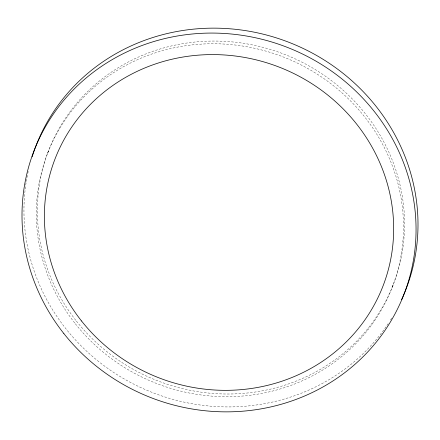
<?xml version="1.0" encoding="UTF-8"?>
<svg xmlns="http://www.w3.org/2000/svg" width="440" height="440" viewBox="0 0 440 440"><rect width="100%" height="100%" fill="white"/><g stroke="black" fill="none" stroke-linecap="round" stroke-linejoin="round"><path stroke-width="0.33" stroke-dasharray="2.2 1.65" d="M47.564 153.302L48.626 150.612M392.26 287.15L393.327 284.46M391.683 318.137A198.413 187.941 21.6 0 1 390.291 320.37M388.141 323.675A198.413 187.941 21.6 0 1 148.583 390.979A198.413 187.941 21.6 0 1 27.671 174.014M27.808 173.371A198.413 187.941 21.6 0 1 28.221 171.446M75.323 323.747A184.888 175.126 21.6 0 0 390.187 292.243A184.888 175.126 21.6 0 0 194.227 44.682A184.888 175.126 21.6 0 0 75.323 323.747M76.384 321.057A184.888 175.126 21.6 0 0 391.254 289.553A184.888 175.126 21.6 0 0 195.288 41.992A184.888 175.126 21.6 0 0 76.384 321.057"/><path stroke-width="0.66" d="M32.12 156.86A198.413 187.941 21.6 0 1 288.547 42.163A198.413 187.941 21.6 0 1 401.583 299.624M63.855 333.559A198.413 187.941 21.6 0 0 401.759 299.756A198.413 187.941 21.6 0 0 191.461 34.078A198.413 187.941 21.6 0 0 63.855 333.559M81.488 320.936A175.868 166.584 21.6 0 0 380.996 290.972A175.868 166.584 21.6 0 0 194.59 55.484A175.868 166.584 21.6 0 0 81.488 320.936"/></g></svg>
